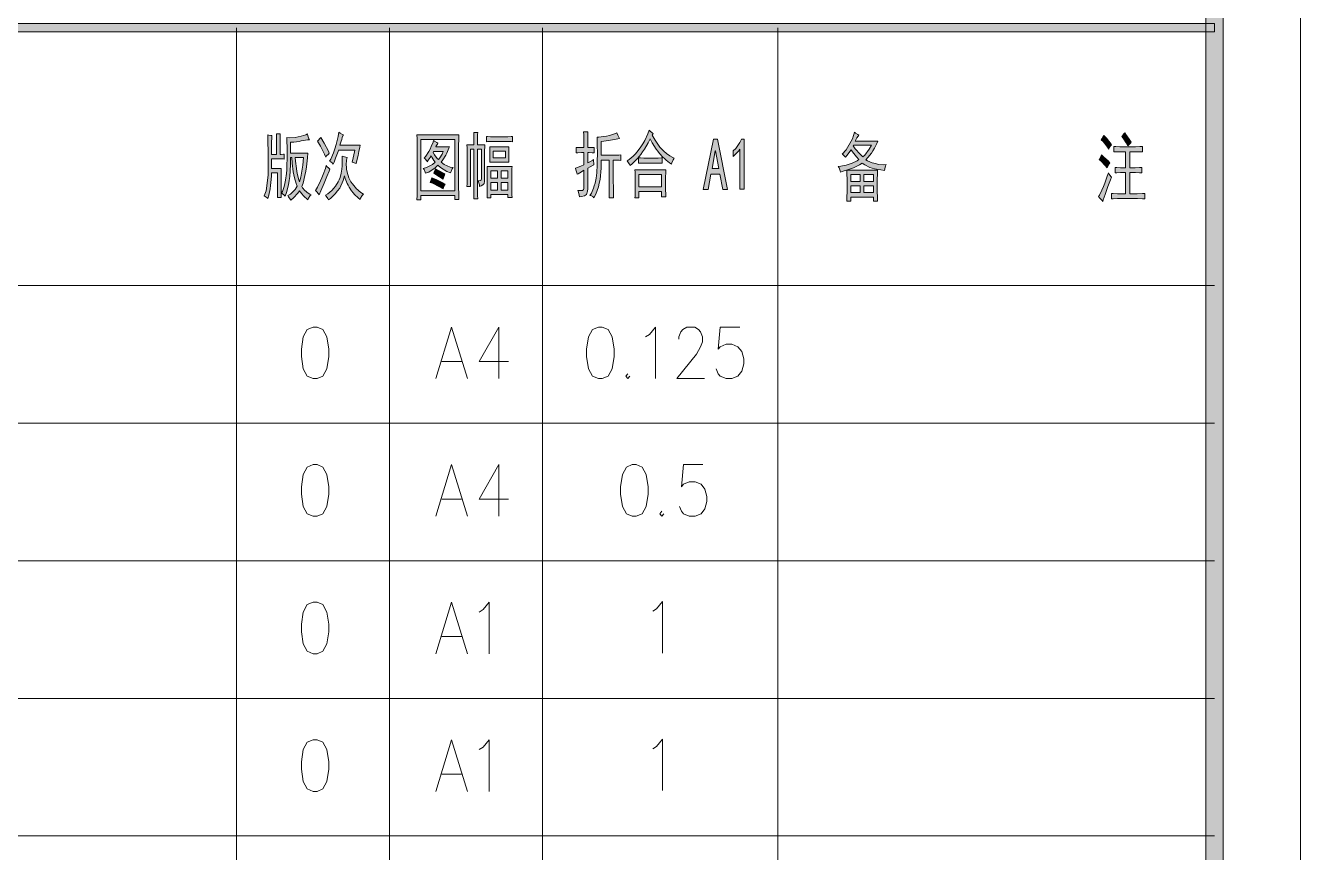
# Model space of a CAD drawing. Header units: millimetres. Extents: x 0 to 207, y 0 to 293.
# Drawn here: x 133.8 to 206.9, y 195.4 to 242.8 of the extents above; entities that cross this region are included whole.
import ezdxf

# ---------------------------------------------------------------- set-up
doc = ezdxf.new("R2010")
doc.units = ezdxf.units.MM

msp = doc.modelspace()

# ---------------------------------------------------------------- hatches: boundary and pattern name
h = msp.add_hatch(color=0)
h.dxf.hatch_style = 2
h.paths.add_polyline_path([(202.483861, 4.434417), (201.499611, 5.418667), (201.499611, 287.224611), (202.483861, 288.208861)])
h = msp.add_hatch(color=0)
h.dxf.hatch_style = 2
h.paths.add_polyline_path([(201.9935, 242.883972), (201.9935, 242.390083), (25.124833, 242.390083), (25.124833, 242.883972)])
h = msp.add_hatch(color=0)
h.dxf.hatch_style = 2
h.paths.add_polyline_path([(147.958528, 236.452833), (147.944417, 236.318778), (147.933833, 236.068306), (147.933833, 235.955417), (147.933833, 235.373333), (148.223111, 235.373333), (148.223111, 236.152972), (148.223111, 236.244694), (148.219583, 236.44225), (148.212528, 236.551611), (148.434778, 236.551611), (148.427722, 236.459889), (148.420667, 236.262333), (148.420667, 236.152972), (148.420667, 235.373333), (148.491222, 235.373333), (148.614694, 235.380389), (148.664083, 235.390972), (148.664083, 235.10875), (148.600583, 235.115806), (148.466528, 235.122861), (148.3995, 235.122861), (147.933833, 235.122861), (147.933833, 234.576056), (148.491222, 234.576056), (148.484167, 234.459639), (148.480639, 234.135083), (148.480639, 233.926944), (148.480639, 232.900361), (148.268972, 232.900361), (148.276028, 233.189639), (148.283083, 233.90225), (148.283083, 234.325583), (147.933833, 234.325583), (147.926778, 234.135083), (147.898556, 233.764667), (147.873861, 233.588278), (147.852694, 233.408361), (147.775083, 233.041472), (147.725694, 232.847444), (147.683361, 232.889778), (147.574, 232.963861), (147.503444, 232.999139), (147.619861, 233.288417), (147.736278, 234.177417), (147.736278, 234.773611), (147.736278, 235.380389), (147.729222, 236.244694), (147.725694, 236.502222), (147.782139, 236.484583), (147.898556, 236.459889)])
h = msp.add_hatch(color=0)
h.paths.add_polyline_path([(149.990528, 236.551611), (150.01875, 236.44225), (150.08225, 236.276444), (150.117528, 236.22), (150.001111, 236.202361), (149.761222, 236.167083), (149.63775, 236.145917), (149.51075, 236.12475), (149.207361, 236.085944), (149.027444, 236.068306), (149.027444, 235.454472), (150.015222, 235.454472), (149.990528, 235.182833), (149.930556, 234.657194), (149.89175, 234.41025), (149.852944, 234.159778), (149.740056, 233.718806), (149.665972, 233.528306), (149.718889, 233.454222), (149.842361, 233.316639), (149.916444, 233.256667), (149.987, 233.193167), (150.131639, 233.097917), (150.198667, 233.066167), (150.152806, 233.01325), (150.061083, 232.865083), (150.015222, 232.766306), (149.951722, 232.82275), (149.821194, 232.953278), (149.757694, 233.023833), (149.694194, 233.094389), (149.584833, 233.231972), (149.538972, 233.295472), (149.443722, 233.154361), (149.200306, 232.882722), (149.048611, 232.748667), (149.009806, 232.815694), (148.914556, 232.94975), (148.861639, 233.01325), (149.013333, 233.097917), (149.281444, 233.373083), (149.397861, 233.563583), (149.344944, 233.704694), (149.253222, 234.02925), (149.210889, 234.209167), (149.175611, 234.385556), (149.119167, 234.882972), (149.094472, 235.207528), (149.027444, 235.207528), (149.020389, 234.784194), (148.978056, 234.117444), (148.946306, 233.877556), (148.911028, 233.637667), (148.794611, 233.189639), (148.713472, 232.9815), (148.6535, 233.048528), (148.551194, 233.129667), (148.501806, 233.147306), (148.561778, 233.246083), (148.660556, 233.528306), (148.699361, 233.71175), (148.741694, 233.895194), (148.794611, 234.286778), (148.805194, 234.491389), (148.815778, 234.710111), (148.829889, 235.189889), (148.829889, 235.454472), (148.829889, 235.729639), (148.815778, 236.170611), (148.805194, 236.336417), (148.967472, 236.325833), (149.295556, 236.354056), (149.461361, 236.385806), (149.627167, 236.417556), (149.89175, 236.502222)])
h.paths.add_polyline_path([(149.292028, 235.207528), (149.309667, 234.98175), (149.359056, 234.576056), (149.387278, 234.392611), (149.422556, 234.202111), (149.496639, 233.912833), (149.538972, 233.810528), (149.620111, 234.068056), (149.736528, 234.766556), (149.768278, 235.207528)])
h = msp.add_hatch(color=0)
h.dxf.hatch_style = 2
h.paths.add_polyline_path([(150.759583, 236.354056), (150.950083, 236.011861), (151.1935, 235.556778), (151.246417, 235.440361), (151.200556, 235.398028), (151.094722, 235.288667), (151.038278, 235.221639), (150.978306, 235.380389), (150.745472, 235.839), (150.572611, 236.135333), (150.618472, 236.184722), (150.710194, 236.294083)])
h = msp.add_hatch(color=0)
h.dxf.hatch_style = 2
h.paths.add_polyline_path([(152.061333, 236.502222), (152.043694, 236.477528), (151.990778, 236.343472), (151.9555, 236.237639), (151.920222, 236.128278), (151.867306, 235.962472), (151.849667, 235.9025), (153.024417, 235.9025), (152.996194, 235.786083), (152.943278, 235.549722), (152.918583, 235.429778), (152.897417, 235.309833), (152.833917, 235.024083), (152.791583, 234.858278), (152.728083, 234.882972), (152.611667, 234.914722), (152.55875, 234.925306), (152.618722, 235.17225), (152.692806, 235.5215), (152.710444, 235.620278), (151.779111, 235.620278), (151.750889, 235.539139), (151.683861, 235.355694), (151.648583, 235.256917), (151.609778, 235.158139), (151.518056, 234.939417), (151.468667, 234.823), (151.433389, 234.875917), (151.327556, 234.957056), (151.257, 234.992333), (151.334611, 235.10875), (151.482778, 235.461528), (151.560389, 235.697889), (151.634472, 235.93425), (151.750889, 236.4105), (151.793222, 236.650389), (151.867306, 236.593944), (152.001361, 236.519861)])
h = msp.add_hatch(color=0)
h.paths.add_polyline_path([(158.672389, 236.502222), (158.668861, 236.294083), (158.661806, 235.839), (158.661806, 235.588528), (158.661806, 233.810528), (158.661806, 233.553), (158.668861, 233.048528), (158.672389, 232.798056), (158.443083, 232.798056), (158.443083, 233.01325), (156.499278, 233.01325), (156.499278, 232.766306), (156.266444, 232.766306), (156.2735, 233.023833), (156.280556, 233.553), (156.280556, 233.828167), (156.280556, 235.588528), (156.280556, 235.828417), (156.2735, 236.287028), (156.266444, 236.502222)])
h.paths.add_polyline_path([(158.443083, 233.295472), (158.443083, 236.237639), (156.499278, 236.237639), (156.499278, 233.295472)])
h = msp.add_hatch(color=0)
h.paths.add_polyline_path([(157.476472, 236.018917), (157.441194, 235.969528), (157.377694, 235.863694), (157.349472, 235.803722), (158.129111, 235.803722), (158.104417, 235.729639), (158.030333, 235.546194), (157.977417, 235.440361), (157.9245, 235.331), (157.762222, 235.073472), (157.652861, 234.925306), (157.825722, 234.798306), (158.167917, 234.650139), (158.33725, 234.625444), (158.294917, 234.551361), (158.227889, 234.392611), (158.196139, 234.311472), (157.980944, 234.399667), (157.621111, 234.625444), (157.476472, 234.7595), (157.307139, 234.60075), (156.947306, 234.367917), (156.756806, 234.293833), (156.739167, 234.367917), (156.675667, 234.509028), (156.629806, 234.576056), (156.81325, 234.618389), (157.155444, 234.79125), (157.314194, 234.925306), (157.233056, 235.031139), (157.116639, 235.214583), (157.081361, 235.288667), (157.028444, 235.207528), (156.919083, 235.041722), (156.859111, 234.957056), (156.820306, 235.024083), (156.732111, 235.122861), (156.68625, 235.158139), (156.785028, 235.274556), (156.954361, 235.535611), (157.024917, 235.68025), (157.091944, 235.824889), (157.190722, 236.068306), (157.222472, 236.170611), (157.278917, 236.128278), (157.405917, 236.054194)])
h.paths.add_polyline_path([(157.197778, 235.48975), (157.285972, 235.348639), (157.437667, 235.147556), (157.501167, 235.091111), (157.57525, 235.17225), (157.716361, 235.398028), (157.779861, 235.539139), (157.222472, 235.539139)])
h = msp.add_hatch(color=0)
h.dxf.hatch_style = 2
h.paths.add_polyline_path([(160.150528, 233.944583), (160.150528, 233.835222), (160.118778, 233.694111), (160.087028, 233.662361), (160.055278, 233.630611), (159.942389, 233.570639), (159.86125, 233.545944), (159.847139, 233.637667), (159.801278, 233.796417), (159.766, 233.859917), (159.818917, 233.859917), (159.893, 233.874028), (159.917694, 233.888139), (159.942389, 233.898722), (159.963556, 233.986917), (159.963556, 234.061), (159.963556, 235.673194), (159.744833, 235.673194), (159.744833, 233.514194), (159.744833, 233.355444), (159.748361, 233.01325), (159.755417, 232.833333), (159.522583, 232.833333), (159.529639, 233.006194), (159.533167, 233.348389), (159.533167, 233.514194), (159.533167, 235.673194), (159.349722, 235.673194), (159.349722, 233.528306), (159.138056, 233.528306), (159.145111, 233.694111), (159.152167, 234.293833), (159.152167, 234.724222), (159.152167, 235.158139), (159.145111, 235.754333), (159.138056, 235.920139), (159.533167, 235.920139), (159.533167, 236.184722), (159.533167, 236.294083), (159.529639, 236.519861), (159.522583, 236.636278), (159.755417, 236.636278), (159.748361, 236.519861), (159.744833, 236.294083), (159.744833, 236.184722), (159.744833, 235.920139), (160.161111, 235.920139), (160.157583, 235.853111), (160.150528, 235.563833), (160.150528, 235.338056)])
h = msp.add_hatch(color=0)
h.dxf.hatch_style = 2
h.paths.add_polyline_path([(161.392306, 236.385806), (161.487556, 236.385806), (161.667472, 236.392861), (161.755667, 236.403444), (161.755667, 236.103583), (161.667472, 236.110639), (161.487556, 236.121222), (161.392306, 236.121222), (160.602083, 236.121222), (160.492722, 236.121222), (160.319861, 236.110639), (160.256361, 236.103583), (160.256361, 236.403444), (160.319861, 236.392861), (160.492722, 236.385806), (160.602083, 236.385806)])
h = msp.add_hatch(color=0)
h.dxf.hatch_style = 2
h.paths.add_polyline_path([(165.350472, 234.583111), (165.424556, 234.60075), (165.667972, 234.699528), (165.837306, 234.784194), (165.837306, 235.482694), (165.710306, 235.482694), (165.495111, 235.472111), (165.406917, 235.465056), (165.406917, 235.779028), (165.495111, 235.771972), (165.710306, 235.764917), (165.837306, 235.764917), (165.837306, 236.036556), (165.833778, 236.495167), (165.826722, 236.675083), (166.070139, 236.675083), (166.066611, 236.509278), (166.059556, 236.054194), (166.059556, 235.764917), (166.133639, 235.764917), (166.320611, 235.771972), (166.429972, 235.779028), (166.429972, 235.465056), (166.320611, 235.472111), (166.133639, 235.482694), (166.059556, 235.482694), (166.059556, 234.900611), (166.1795, 234.957056), (166.345306, 235.048778), (166.384111, 235.084056), (166.391167, 234.999389), (166.40175, 234.851222), (166.408806, 234.784194), (166.373528, 234.7595), (166.197139, 234.660722), (166.059556, 234.583111), (166.059556, 233.404833), (166.048972, 233.263722), (165.981944, 233.087333), (165.932556, 233.048528), (165.879639, 233.009722), (165.70325, 232.956806), (165.583306, 232.939167), (165.569194, 233.041472), (165.530389, 233.221389), (165.502167, 233.306056), (165.618583, 233.299), (165.759694, 233.309583), (165.784389, 233.33075), (165.812611, 233.351917), (165.837306, 233.447167), (165.837306, 233.52125), (165.837306, 234.470222), (165.699722, 234.385556), (165.505694, 234.269139), (165.456306, 234.237389), (165.431611, 234.318528), (165.378694, 234.494917)])
h = msp.add_hatch(color=0)
h.dxf.hatch_style = 2
h.paths.add_polyline_path([(167.883417, 236.279972), (167.791694, 236.262333), (167.269583, 236.177667), (166.839194, 236.110639), (166.839194, 235.331), (167.498889, 235.331), (167.615306, 235.331), (167.848139, 235.341583), (167.964556, 235.348639), (167.964556, 235.034667), (167.865778, 235.041722), (167.647056, 235.048778), (167.523583, 235.048778), (167.523583, 234.212694), (167.530639, 233.133194), (167.534167, 232.889778), (167.280167, 232.889778), (167.283694, 233.133194), (167.29075, 234.212694), (167.29075, 235.048778), (166.839194, 235.048778), (166.825083, 234.593694), (166.768639, 233.930472), (166.722778, 233.722333), (166.673389, 233.514194), (166.525222, 233.097917), (166.419389, 232.889778), (166.345306, 232.956806), (166.228889, 233.023833), (166.186556, 233.023833), (166.267694, 233.164944), (166.394694, 233.443639), (166.437028, 233.581222), (166.479361, 233.718806), (166.542861, 234.011611), (166.564028, 234.170361), (166.585194, 234.325583), (166.609889, 234.770083), (166.609889, 235.059361), (166.613417, 235.345111), (166.606361, 235.99775), (166.59225, 236.361111), (166.691028, 236.361111), (166.962667, 236.392861), (167.135528, 236.428139), (167.304861, 236.459889), (167.597667, 236.551611), (167.721139, 236.611583), (167.777583, 236.484583), (167.86225, 236.318778)])
h = msp.add_hatch(color=0)
h.dxf.hatch_style = 2
h.paths.add_polyline_path([(169.756667, 236.477528), (169.922472, 236.18825), (170.197639, 235.789611), (170.299944, 235.68025), (170.405778, 235.574417), (170.596278, 235.405083), (170.684472, 235.348639), (170.772667, 235.288667), (170.942, 235.200472), (171.023139, 235.165194), (170.963167, 235.073472), (170.889083, 234.900611), (170.871444, 234.815944), (170.755028, 234.893556), (170.546889, 235.048778), (170.451639, 235.133444), (170.359917, 235.214583), (170.169417, 235.42625), (170.074167, 235.556778), (169.978917, 235.683778), (169.760194, 236.036556), (169.64025, 236.262333), (169.527361, 236.036556), (169.312167, 235.669667), (169.202806, 235.5215), (169.096972, 235.376861), (168.913528, 235.147556), (168.835917, 235.066417), (168.761833, 234.98175), (168.5925, 234.815944), (168.500778, 234.734806), (168.486667, 234.766556), (168.394944, 234.900611), (168.313806, 234.999389), (168.437278, 235.084056), (168.670111, 235.281611), (168.779472, 235.398028), (168.888833, 235.514444), (169.111083, 235.810778), (169.220444, 235.987167), (169.329806, 236.167083), (169.509722, 236.551611), (169.580278, 236.75975), (169.643778, 236.703306), (169.760194, 236.611583), (169.813111, 236.576306)])
h = msp.add_hatch(color=0)
h.paths.add_polyline_path([(174.078194, 233.373083), (173.7995, 233.373083), (173.637222, 234.2515), (173.125694, 234.2515), (172.963417, 233.373083), (172.684722, 233.373083), (173.266806, 236.244694), (173.496111, 236.244694)])
h.paths.add_polyline_path([(173.580778, 234.569), (173.393806, 235.581472), (173.369111, 235.581472), (173.185667, 234.569)])
h = msp.add_hatch(color=0)
h.dxf.hatch_style = 2
h.paths.add_polyline_path([(174.787278, 235.68025), (174.713194, 235.574417), (174.519167, 235.366278), (174.40275, 235.263972), (174.40275, 235.581472), (174.550917, 235.722583), (174.787278, 236.054194), (174.882528, 236.244694), (175.020111, 236.244694), (175.020111, 233.390722), (174.787278, 233.390722)])
h = msp.add_hatch(color=0)
h.paths.add_polyline_path([(180.544611, 234.367917), (180.5305, 234.442), (180.467, 234.60075), (180.414083, 234.681889), (180.56225, 234.699528), (180.876222, 234.766556), (181.049083, 234.815944), (181.221944, 234.865333), (181.497111, 234.999389), (181.599417, 235.080528), (181.468889, 235.239278), (181.246639, 235.5215), (181.158444, 235.644972), (181.091417, 235.546194), (180.925611, 235.331), (180.833889, 235.214583), (180.780972, 235.281611), (180.68925, 235.373333), (180.646917, 235.398028), (180.876222, 235.644972), (181.229, 236.269389), (181.356, 236.643333), (181.415972, 236.590417), (181.535917, 236.509278), (181.599417, 236.474), (181.507694, 236.343472), (181.490056, 236.318778), (181.433611, 236.22), (181.391278, 236.142389), (182.682444, 236.142389), (182.629528, 236.001278), (182.491944, 235.726111), (182.407278, 235.588528), (182.326139, 235.450944), (182.125056, 235.189889), (182.008639, 235.062889), (182.100361, 234.999389), (182.372, 234.890028), (182.548389, 234.847694), (182.724778, 234.805361), (183.035222, 234.780667), (183.169278, 234.798306), (183.134, 234.717167), (183.084611, 234.540778), (183.066972, 234.449056), (182.855306, 234.484333), (182.506056, 234.554889), (182.368472, 234.590167), (182.227361, 234.628972), (181.945139, 234.773611), (181.8005, 234.882972), (181.634694, 234.773611), (181.296028, 234.607806), (181.119639, 234.551361), (180.94325, 234.491389), (180.653972, 234.399667)])
h.paths.add_polyline_path([(181.274861, 235.860167), (181.398333, 235.694361), (181.669972, 235.380389), (181.821667, 235.228694), (181.945139, 235.338056), (182.199139, 235.68025), (182.333194, 235.909556), (181.310139, 235.909556)])
h = msp.add_hatch(color=0)
h.dxf.hatch_style = 2
h.paths.add_polyline_path([(195.654083, 236.459889), (195.791667, 236.308194), (196.006861, 236.043611), (196.084472, 235.927194), (196.031556, 235.87075), (195.950417, 235.74375), (195.922194, 235.68025), (195.823417, 235.846056), (195.608222, 236.110639), (195.491806, 236.209417), (195.530611, 236.269389), (195.61175, 236.392861)])
h = msp.add_hatch(color=0)
h.dxf.hatch_style = 2
h.paths.add_polyline_path([(196.677139, 236.4105), (196.715944, 236.449306), (196.797083, 236.551611), (196.839417, 236.608056), (196.9135, 236.516333), (197.100472, 236.25175), (197.209833, 236.078889), (197.163972, 236.025972), (197.07225, 235.920139), (197.026389, 235.860167), (196.927611, 236.036556), (196.751222, 236.308194)])
h = msp.add_hatch(color=0)
h.paths.add_polyline_path([(161.544, 235.803722), (161.540472, 235.704944), (161.533417, 235.496806), (161.533417, 235.390972), (161.533417, 235.281611), (161.540472, 235.048778), (161.544, 234.925306), (160.439806, 234.925306), (160.446861, 235.048778), (160.453917, 235.281611), (160.453917, 235.390972), (160.453917, 235.496806), (160.446861, 235.704944), (160.439806, 235.803722)])
h.paths.add_polyline_path([(161.346444, 235.17225), (161.346444, 235.570889), (160.637361, 235.570889), (160.637361, 235.17225)])
h = msp.add_hatch(color=0)
h.dxf.hatch_style = 2
h.paths.add_polyline_path([(195.512972, 235.345111), (195.647028, 235.221639), (195.886917, 234.999389), (195.989222, 234.897083), (195.953944, 234.840639), (195.879861, 234.692472), (195.841056, 234.60075), (195.728167, 234.741861), (195.495333, 234.98175), (195.375389, 235.080528), (195.410667, 235.129917), (195.477694, 235.263972)])
h = msp.add_hatch(color=0)
h.dxf.hatch_style = 2
h.paths.add_polyline_path([(197.350944, 235.810778), (197.460306, 235.810778), (197.717833, 235.821361), (197.862472, 235.828417), (197.862472, 235.514444), (197.703722, 235.5215), (197.45325, 235.528556), (197.361528, 235.528556), (197.128694, 235.528556), (197.128694, 234.614861), (197.350944, 234.614861), (197.449722, 234.614861), (197.682556, 234.625444), (197.816611, 234.6325), (197.816611, 234.318528), (197.686083, 234.325583), (197.45325, 234.332639), (197.350944, 234.332639), (197.128694, 234.332639), (197.128694, 233.122611), (197.4215, 233.122611), (197.559083, 233.122611), (197.851889, 233.129667), (198.000056, 233.136722), (198.000056, 232.82275), (197.851889, 232.829806), (197.566139, 232.840389), (197.432083, 232.840389), (196.581889, 232.840389), (196.433722, 232.840389), (196.18325, 232.829806), (196.084472, 232.82275), (196.084472, 233.136722), (196.176194, 233.129667), (196.433722, 233.122611), (196.596, 233.122611), (196.895861, 233.122611), (196.895861, 234.332639), (196.712417, 234.332639), (196.599528, 234.332639), (196.391389, 234.325583), (196.292611, 234.318528), (196.292611, 234.6325), (196.391389, 234.625444), (196.606583, 234.614861), (196.723, 234.614861), (196.895861, 234.614861), (196.895861, 235.528556), (196.677139, 235.528556), (196.560722, 235.528556), (196.327889, 235.5215), (196.211472, 235.514444), (196.211472, 235.828417), (196.327889, 235.821361), (196.56425, 235.810778), (196.687722, 235.810778)])
h = msp.add_hatch(color=0)
h.dxf.hatch_style = 2
h.paths.add_polyline_path([(151.281694, 234.526667), (151.235833, 234.417306), (151.105306, 234.113917), (151.024167, 233.919889), (150.943028, 233.725861), (150.770167, 233.295472), (150.674917, 233.066167), (150.625528, 233.122611), (150.512639, 233.246083), (150.456194, 233.313111), (150.565556, 233.496556), (150.749, 233.856389), (150.823083, 234.036306), (150.893639, 234.216222), (151.020639, 234.569), (151.070028, 234.741861), (151.112361, 234.692472), (151.218194, 234.583111)])
h = msp.add_hatch(color=0)
h.dxf.hatch_style = 2
h.paths.add_polyline_path([(152.269472, 235.207528), (152.234194, 235.048778), (152.2095, 234.770083), (152.223611, 234.650139), (152.234194, 234.530194), (152.287111, 234.286778), (152.325917, 234.159778), (152.36825, 234.036306), (152.488194, 233.803472), (152.569333, 233.694111), (152.654, 233.588278), (152.809222, 233.408361), (152.883306, 233.337806), (152.960917, 233.26725), (153.116139, 233.147306), (153.197278, 233.097917), (153.133778, 233.030889), (153.042056, 232.872139), (153.013833, 232.783944), (152.897417, 232.882722), (152.696333, 233.080278), (152.611667, 233.182583), (152.527, 233.281361), (152.385889, 233.493028), (152.325917, 233.605917), (152.269472, 233.715278), (152.163639, 233.986917), (152.117778, 234.145667), (152.047222, 233.877556), (151.846139, 233.447167), (151.712083, 233.281361), (151.578028, 233.115556), (151.3205, 232.858028), (151.200556, 232.766306), (151.158222, 232.847444), (151.070028, 232.988556), (151.024167, 233.048528), (151.154694, 233.122611), (151.387528, 233.316639), (151.496889, 233.436583), (151.602722, 233.560056), (151.761472, 233.803472), (151.810861, 233.926944), (151.86025, 234.053944), (151.927278, 234.293833), (151.944917, 234.41025), (151.962556, 234.526667), (151.980194, 234.717167), (151.983722, 234.79125), (151.98725, 234.865333), (151.983722, 235.10875), (151.976667, 235.274556), (152.047222, 235.249861), (152.191861, 235.214583)])
h = msp.add_hatch(color=0)
h.paths.add_polyline_path([(161.720389, 234.692472), (161.713333, 234.569), (161.706278, 234.117444), (161.706278, 233.796417), (161.706278, 233.478917), (161.713333, 233.041472), (161.720389, 232.914472), (161.487556, 232.914472), (161.487556, 233.080278), (160.510361, 233.080278), (160.510361, 232.882722), (160.288111, 232.882722), (160.295167, 233.104972), (160.302222, 233.605917), (160.302222, 233.877556), (160.302222, 234.159778), (160.295167, 234.569), (160.288111, 234.692472)])
h.paths.add_polyline_path([(160.894889, 233.33075), (160.894889, 233.761139), (160.510361, 233.761139), (160.510361, 233.33075)])
h.paths.add_polyline_path([(160.894889, 234.011611), (160.894889, 234.442), (160.510361, 234.442), (160.510361, 234.011611)])
h.paths.add_polyline_path([(161.487556, 234.011611), (161.487556, 234.442), (161.103028, 234.442), (161.103028, 234.011611)])
h.paths.add_polyline_path([(161.487556, 233.33075), (161.487556, 233.761139), (161.103028, 233.761139), (161.103028, 233.33075)])
h = msp.add_hatch(color=0)
h.dxf.hatch_style = 2
h.paths.add_polyline_path([(170.010667, 235.165194), (170.102389, 235.165194), (170.268194, 235.175778), (170.335222, 235.182833), (170.335222, 234.865333), (170.261139, 234.875917), (170.102389, 234.882972), (170.02125, 234.882972), (169.372139, 234.882972), (169.248667, 234.882972), (169.051111, 234.875917), (168.977028, 234.865333), (168.977028, 235.182833), (169.086389, 235.175778), (169.283944, 235.165194), (169.372139, 235.165194)])
h = msp.add_hatch(color=0)
h.dxf.hatch_style = 2
h.paths.add_polyline_path([(157.116639, 234.043361), (157.370639, 233.937528), (157.755167, 233.754083), (157.882167, 233.68), (157.853944, 233.612972), (157.7975, 233.471861), (157.76575, 233.397778), (157.529389, 233.538889), (157.1625, 233.718806), (157.0355, 233.761139), (157.056667, 233.828167), (157.099, 233.969278)])
h = msp.add_hatch(color=0)
h.dxf.hatch_style = 2
h.paths.add_polyline_path([(157.338889, 234.558417), (157.536444, 234.442), (157.801028, 234.293833), (157.871583, 234.258556), (157.843361, 234.195056), (157.790444, 234.043361), (157.76575, 233.962222), (157.568194, 234.09275), (157.303611, 234.258556), (157.233056, 234.293833), (157.261278, 234.350278), (157.314194, 234.484333)])
h = msp.add_hatch(color=0)
h.paths.add_polyline_path([(170.532778, 234.484333), (170.52925, 234.403194), (170.522194, 234.018667), (170.522194, 233.722333), (170.522194, 233.422472), (170.52925, 233.030889), (170.532778, 232.939167), (170.289361, 232.939167), (170.289361, 233.256667), (168.998194, 233.256667), (168.998194, 232.889778), (168.768889, 232.889778), (168.772417, 232.992083), (168.779472, 233.373083), (168.779472, 233.655306), (168.779472, 233.944583), (168.772417, 234.360861), (168.768889, 234.484333)])
h.paths.add_polyline_path([(170.289361, 233.52125), (170.289361, 234.21975), (168.998194, 234.21975), (168.998194, 233.52125)])
h = msp.add_hatch(color=0)
h.paths.add_polyline_path([(182.671861, 234.466694), (182.664806, 234.318528), (182.65775, 233.877556), (182.65775, 233.588278), (182.65775, 233.306056), (182.664806, 232.865083), (182.671861, 232.706333), (182.449611, 232.706333), (182.449611, 232.921528), (181.137278, 232.921528), (181.137278, 232.706333), (180.915028, 232.706333), (180.922083, 232.865083), (180.925611, 233.306056), (180.925611, 233.588278), (180.925611, 233.877556), (180.922083, 234.318528), (180.915028, 234.466694)])
h.paths.add_polyline_path([(182.449611, 233.817583), (182.449611, 234.216222), (181.892222, 234.216222), (181.892222, 233.817583)])
h.paths.add_polyline_path([(181.684083, 233.817583), (181.684083, 234.216222), (181.137278, 234.216222), (181.137278, 233.817583)])
h.paths.add_polyline_path([(182.449611, 233.189639), (182.449611, 233.570639), (181.892222, 233.570639), (181.892222, 233.189639)])
h.paths.add_polyline_path([(181.684083, 233.189639), (181.684083, 233.570639), (181.137278, 233.570639), (181.137278, 233.189639)])
h = msp.add_hatch(color=0)
h.dxf.hatch_style = 2
h.paths.add_polyline_path([(196.084472, 234.068056), (196.020972, 233.919889), (195.876333, 233.542417), (195.798722, 233.313111), (195.721111, 233.083806), (195.61175, 232.766306), (195.583528, 232.674583), (195.527083, 232.755722), (195.396556, 232.896833), (195.329528, 232.956806), (195.393028, 233.037944), (195.537667, 233.323694), (195.618806, 233.528306), (195.699944, 233.732917), (195.844583, 234.1245), (195.908083, 234.318528), (195.950417, 234.240917), (196.038611, 234.117444)])

# ---------------------------------------------------------------- linework, layer by layer
at = {"color": 0, "lineweight": 0}
for points in [[(0, 0), (206.918278, 0), (206.918278, 292.643278), (0, 292.643278)], [(202.483861, 4.434417), (201.499611, 5.418667), (201.499611, 287.224611), (202.483861, 288.208861)], [(201.9935, 242.883972), (201.9935, 242.390083), (25.124833, 242.390083), (25.124833, 242.883972)], [(147.958528, 236.452833), (147.944417, 236.318778), (147.933833, 236.068306), (147.933833, 235.955417), (147.933833, 235.373333), (148.223111, 235.373333), (148.223111, 236.152972), (148.223111, 236.244694), (148.219583, 236.44225), (148.212528, 236.551611), (148.434778, 236.551611), (148.427722, 236.459889), (148.420667, 236.262333), (148.420667, 236.152972), (148.420667, 235.373333), (148.491222, 235.373333), (148.614694, 235.380389), (148.664083, 235.390972), (148.664083, 235.10875), (148.600583, 235.115806), (148.466528, 235.122861), (148.3995, 235.122861), (147.933833, 235.122861), (147.933833, 234.576056), (148.491222, 234.576056), (148.484167, 234.459639), (148.480639, 234.135083), (148.480639, 233.926944), (148.480639, 232.900361), (148.268972, 232.900361), (148.276028, 233.189639), (148.283083, 233.90225), (148.283083, 234.325583), (147.933833, 234.325583), (147.926778, 234.135083), (147.898556, 233.764667), (147.873861, 233.588278), (147.852694, 233.408361), (147.775083, 233.041472), (147.725694, 232.847444), (147.683361, 232.889778), (147.574, 232.963861), (147.503444, 232.999139), (147.619861, 233.288417), (147.736278, 234.177417), (147.736278, 234.773611), (147.736278, 235.380389), (147.729222, 236.244694), (147.725694, 236.502222), (147.782139, 236.484583), (147.898556, 236.459889)], [(149.990528, 236.551611), (150.01875, 236.44225), (150.08225, 236.276444), (150.117528, 236.22), (150.001111, 236.202361), (149.761222, 236.167083), (149.63775, 236.145917), (149.51075, 236.12475), (149.207361, 236.085944), (149.027444, 236.068306), (149.027444, 235.454472), (150.015222, 235.454472), (149.990528, 235.182833), (149.930556, 234.657194), (149.89175, 234.41025), (149.852944, 234.159778), (149.740056, 233.718806), (149.665972, 233.528306), (149.718889, 233.454222), (149.842361, 233.316639), (149.916444, 233.256667), (149.987, 233.193167), (150.131639, 233.097917), (150.198667, 233.066167), (150.152806, 233.01325), (150.061083, 232.865083), (150.015222, 232.766306), (149.951722, 232.82275), (149.821194, 232.953278), (149.757694, 233.023833), (149.694194, 233.094389), (149.584833, 233.231972), (149.538972, 233.295472), (149.443722, 233.154361), (149.200306, 232.882722), (149.048611, 232.748667), (149.009806, 232.815694), (148.914556, 232.94975), (148.861639, 233.01325), (149.013333, 233.097917), (149.281444, 233.373083), (149.397861, 233.563583), (149.344944, 233.704694), (149.253222, 234.02925), (149.210889, 234.209167), (149.175611, 234.385556), (149.119167, 234.882972), (149.094472, 235.207528), (149.027444, 235.207528), (149.020389, 234.784194), (148.978056, 234.117444), (148.946306, 233.877556), (148.911028, 233.637667), (148.794611, 233.189639), (148.713472, 232.9815), (148.6535, 233.048528), (148.551194, 233.129667), (148.501806, 233.147306), (148.561778, 233.246083), (148.660556, 233.528306), (148.699361, 233.71175), (148.741694, 233.895194), (148.794611, 234.286778), (148.805194, 234.491389), (148.815778, 234.710111), (148.829889, 235.189889), (148.829889, 235.454472), (148.829889, 235.729639), (148.815778, 236.170611), (148.805194, 236.336417), (148.967472, 236.325833), (149.295556, 236.354056), (149.461361, 236.385806), (149.627167, 236.417556), (149.89175, 236.502222)], [(150.759583, 236.354056), (150.950083, 236.011861), (151.1935, 235.556778), (151.246417, 235.440361), (151.200556, 235.398028), (151.094722, 235.288667), (151.038278, 235.221639), (150.978306, 235.380389), (150.745472, 235.839), (150.572611, 236.135333), (150.618472, 236.184722), (150.710194, 236.294083)], [(152.061333, 236.502222), (152.043694, 236.477528), (151.990778, 236.343472), (151.9555, 236.237639), (151.920222, 236.128278), (151.867306, 235.962472), (151.849667, 235.9025), (153.024417, 235.9025), (152.996194, 235.786083), (152.943278, 235.549722), (152.918583, 235.429778), (152.897417, 235.309833), (152.833917, 235.024083), (152.791583, 234.858278), (152.728083, 234.882972), (152.611667, 234.914722), (152.55875, 234.925306), (152.618722, 235.17225), (152.692806, 235.5215), (152.710444, 235.620278), (151.779111, 235.620278), (151.750889, 235.539139), (151.683861, 235.355694), (151.648583, 235.256917), (151.609778, 235.158139), (151.518056, 234.939417), (151.468667, 234.823), (151.433389, 234.875917), (151.327556, 234.957056), (151.257, 234.992333), (151.334611, 235.10875), (151.482778, 235.461528), (151.560389, 235.697889), (151.634472, 235.93425), (151.750889, 236.4105), (151.793222, 236.650389), (151.867306, 236.593944), (152.001361, 236.519861)], [(158.672389, 236.502222), (158.668861, 236.294083), (158.661806, 235.839), (158.661806, 235.588528), (158.661806, 233.810528), (158.661806, 233.553), (158.668861, 233.048528), (158.672389, 232.798056), (158.443083, 232.798056), (158.443083, 233.01325), (156.499278, 233.01325), (156.499278, 232.766306), (156.266444, 232.766306), (156.2735, 233.023833), (156.280556, 233.553), (156.280556, 233.828167), (156.280556, 235.588528), (156.280556, 235.828417), (156.2735, 236.287028), (156.266444, 236.502222)], [(158.443083, 233.295472), (158.443083, 236.237639), (156.499278, 236.237639), (156.499278, 233.295472)], [(157.476472, 236.018917), (157.441194, 235.969528), (157.377694, 235.863694), (157.349472, 235.803722), (158.129111, 235.803722), (158.104417, 235.729639), (158.030333, 235.546194), (157.977417, 235.440361), (157.9245, 235.331), (157.762222, 235.073472), (157.652861, 234.925306), (157.825722, 234.798306), (158.167917, 234.650139), (158.33725, 234.625444), (158.294917, 234.551361), (158.227889, 234.392611), (158.196139, 234.311472), (157.980944, 234.399667), (157.621111, 234.625444), (157.476472, 234.7595), (157.307139, 234.60075), (156.947306, 234.367917), (156.756806, 234.293833), (156.739167, 234.367917), (156.675667, 234.509028), (156.629806, 234.576056), (156.81325, 234.618389), (157.155444, 234.79125), (157.314194, 234.925306), (157.233056, 235.031139), (157.116639, 235.214583), (157.081361, 235.288667), (157.028444, 235.207528), (156.919083, 235.041722), (156.859111, 234.957056), (156.820306, 235.024083), (156.732111, 235.122861), (156.68625, 235.158139), (156.785028, 235.274556), (156.954361, 235.535611), (157.024917, 235.68025), (157.091944, 235.824889), (157.190722, 236.068306), (157.222472, 236.170611), (157.278917, 236.128278), (157.405917, 236.054194)], [(160.150528, 233.944583), (160.150528, 233.835222), (160.118778, 233.694111), (160.087028, 233.662361), (160.055278, 233.630611), (159.942389, 233.570639), (159.86125, 233.545944), (159.847139, 233.637667), (159.801278, 233.796417), (159.766, 233.859917), (159.818917, 233.859917), (159.893, 233.874028), (159.917694, 233.888139), (159.942389, 233.898722), (159.963556, 233.986917), (159.963556, 234.061), (159.963556, 235.673194), (159.744833, 235.673194), (159.744833, 233.514194), (159.744833, 233.355444), (159.748361, 233.01325), (159.755417, 232.833333), (159.522583, 232.833333), (159.529639, 233.006194), (159.533167, 233.348389), (159.533167, 233.514194), (159.533167, 235.673194), (159.349722, 235.673194), (159.349722, 233.528306), (159.138056, 233.528306), (159.145111, 233.694111), (159.152167, 234.293833), (159.152167, 234.724222), (159.152167, 235.158139), (159.145111, 235.754333), (159.138056, 235.920139), (159.533167, 235.920139), (159.533167, 236.184722), (159.533167, 236.294083), (159.529639, 236.519861), (159.522583, 236.636278), (159.755417, 236.636278), (159.748361, 236.519861), (159.744833, 236.294083), (159.744833, 236.184722), (159.744833, 235.920139), (160.161111, 235.920139), (160.157583, 235.853111), (160.150528, 235.563833), (160.150528, 235.338056)], [(161.392306, 236.385806), (161.487556, 236.385806), (161.667472, 236.392861), (161.755667, 236.403444), (161.755667, 236.103583), (161.667472, 236.110639), (161.487556, 236.121222), (161.392306, 236.121222), (160.602083, 236.121222), (160.492722, 236.121222), (160.319861, 236.110639), (160.256361, 236.103583), (160.256361, 236.403444), (160.319861, 236.392861), (160.492722, 236.385806), (160.602083, 236.385806)], [(165.350472, 234.583111), (165.424556, 234.60075), (165.667972, 234.699528), (165.837306, 234.784194), (165.837306, 235.482694), (165.710306, 235.482694), (165.495111, 235.472111), (165.406917, 235.465056), (165.406917, 235.779028), (165.495111, 235.771972), (165.710306, 235.764917), (165.837306, 235.764917), (165.837306, 236.036556), (165.833778, 236.495167), (165.826722, 236.675083), (166.070139, 236.675083), (166.066611, 236.509278), (166.059556, 236.054194), (166.059556, 235.764917), (166.133639, 235.764917), (166.320611, 235.771972), (166.429972, 235.779028), (166.429972, 235.465056), (166.320611, 235.472111), (166.133639, 235.482694), (166.059556, 235.482694), (166.059556, 234.900611), (166.1795, 234.957056), (166.345306, 235.048778), (166.384111, 235.084056), (166.391167, 234.999389), (166.40175, 234.851222), (166.408806, 234.784194), (166.373528, 234.7595), (166.197139, 234.660722), (166.059556, 234.583111), (166.059556, 233.404833), (166.048972, 233.263722), (165.981944, 233.087333), (165.932556, 233.048528), (165.879639, 233.009722), (165.70325, 232.956806), (165.583306, 232.939167), (165.569194, 233.041472), (165.530389, 233.221389), (165.502167, 233.306056), (165.618583, 233.299), (165.759694, 233.309583), (165.784389, 233.33075), (165.812611, 233.351917), (165.837306, 233.447167), (165.837306, 233.52125), (165.837306, 234.470222), (165.699722, 234.385556), (165.505694, 234.269139), (165.456306, 234.237389), (165.431611, 234.318528), (165.378694, 234.494917)], [(167.883417, 236.279972), (167.791694, 236.262333), (167.269583, 236.177667), (166.839194, 236.110639), (166.839194, 235.331), (167.498889, 235.331), (167.615306, 235.331), (167.848139, 235.341583), (167.964556, 235.348639), (167.964556, 235.034667), (167.865778, 235.041722), (167.647056, 235.048778), (167.523583, 235.048778), (167.523583, 234.212694), (167.530639, 233.133194), (167.534167, 232.889778), (167.280167, 232.889778), (167.283694, 233.133194), (167.29075, 234.212694), (167.29075, 235.048778), (166.839194, 235.048778), (166.825083, 234.593694), (166.768639, 233.930472), (166.722778, 233.722333), (166.673389, 233.514194), (166.525222, 233.097917), (166.419389, 232.889778), (166.345306, 232.956806), (166.228889, 233.023833), (166.186556, 233.023833), (166.267694, 233.164944), (166.394694, 233.443639), (166.437028, 233.581222), (166.479361, 233.718806), (166.542861, 234.011611), (166.564028, 234.170361), (166.585194, 234.325583), (166.609889, 234.770083), (166.609889, 235.059361), (166.613417, 235.345111), (166.606361, 235.99775), (166.59225, 236.361111), (166.691028, 236.361111), (166.962667, 236.392861), (167.135528, 236.428139), (167.304861, 236.459889), (167.597667, 236.551611), (167.721139, 236.611583), (167.777583, 236.484583), (167.86225, 236.318778)], [(169.756667, 236.477528), (169.922472, 236.18825), (170.197639, 235.789611), (170.299944, 235.68025), (170.405778, 235.574417), (170.596278, 235.405083), (170.684472, 235.348639), (170.772667, 235.288667), (170.942, 235.200472), (171.023139, 235.165194), (170.963167, 235.073472), (170.889083, 234.900611), (170.871444, 234.815944), (170.755028, 234.893556), (170.546889, 235.048778), (170.451639, 235.133444), (170.359917, 235.214583), (170.169417, 235.42625), (170.074167, 235.556778), (169.978917, 235.683778), (169.760194, 236.036556), (169.64025, 236.262333), (169.527361, 236.036556), (169.312167, 235.669667), (169.202806, 235.5215), (169.096972, 235.376861), (168.913528, 235.147556), (168.835917, 235.066417), (168.761833, 234.98175), (168.5925, 234.815944), (168.500778, 234.734806), (168.486667, 234.766556), (168.394944, 234.900611), (168.313806, 234.999389), (168.437278, 235.084056), (168.670111, 235.281611), (168.779472, 235.398028), (168.888833, 235.514444), (169.111083, 235.810778), (169.220444, 235.987167), (169.329806, 236.167083), (169.509722, 236.551611), (169.580278, 236.75975), (169.643778, 236.703306), (169.760194, 236.611583), (169.813111, 236.576306)], [(174.078194, 233.373083), (173.7995, 233.373083), (173.637222, 234.2515), (173.125694, 234.2515), (172.963417, 233.373083), (172.684722, 233.373083), (173.266806, 236.244694), (173.496111, 236.244694)], [(174.787278, 235.68025), (174.713194, 235.574417), (174.519167, 235.366278), (174.40275, 235.263972), (174.40275, 235.581472), (174.550917, 235.722583), (174.787278, 236.054194), (174.882528, 236.244694), (175.020111, 236.244694), (175.020111, 233.390722), (174.787278, 233.390722)], [(180.544611, 234.367917), (180.5305, 234.442), (180.467, 234.60075), (180.414083, 234.681889), (180.56225, 234.699528), (180.876222, 234.766556), (181.049083, 234.815944), (181.221944, 234.865333), (181.497111, 234.999389), (181.599417, 235.080528), (181.468889, 235.239278), (181.246639, 235.5215), (181.158444, 235.644972), (181.091417, 235.546194), (180.925611, 235.331), (180.833889, 235.214583), (180.780972, 235.281611), (180.68925, 235.373333), (180.646917, 235.398028), (180.876222, 235.644972), (181.229, 236.269389), (181.356, 236.643333), (181.415972, 236.590417), (181.535917, 236.509278), (181.599417, 236.474), (181.507694, 236.343472), (181.490056, 236.318778), (181.433611, 236.22), (181.391278, 236.142389), (182.682444, 236.142389), (182.629528, 236.001278), (182.491944, 235.726111), (182.407278, 235.588528), (182.326139, 235.450944), (182.125056, 235.189889), (182.008639, 235.062889), (182.100361, 234.999389), (182.372, 234.890028), (182.548389, 234.847694), (182.724778, 234.805361), (183.035222, 234.780667), (183.169278, 234.798306), (183.134, 234.717167), (183.084611, 234.540778), (183.066972, 234.449056), (182.855306, 234.484333), (182.506056, 234.554889), (182.368472, 234.590167), (182.227361, 234.628972), (181.945139, 234.773611), (181.8005, 234.882972), (181.634694, 234.773611), (181.296028, 234.607806), (181.119639, 234.551361), (180.94325, 234.491389), (180.653972, 234.399667)], [(195.654083, 236.459889), (195.791667, 236.308194), (196.006861, 236.043611), (196.084472, 235.927194), (196.031556, 235.87075), (195.950417, 235.74375), (195.922194, 235.68025), (195.823417, 235.846056), (195.608222, 236.110639), (195.491806, 236.209417), (195.530611, 236.269389), (195.61175, 236.392861)], [(196.677139, 236.4105), (196.715944, 236.449306), (196.797083, 236.551611), (196.839417, 236.608056), (196.9135, 236.516333), (197.100472, 236.25175), (197.209833, 236.078889), (197.163972, 236.025972), (197.07225, 235.920139), (197.026389, 235.860167), (196.927611, 236.036556), (196.751222, 236.308194)], [(157.197778, 235.48975), (157.285972, 235.348639), (157.437667, 235.147556), (157.501167, 235.091111), (157.57525, 235.17225), (157.716361, 235.398028), (157.779861, 235.539139), (157.222472, 235.539139)], [(161.544, 235.803722), (161.540472, 235.704944), (161.533417, 235.496806), (161.533417, 235.390972), (161.533417, 235.281611), (161.540472, 235.048778), (161.544, 234.925306), (160.439806, 234.925306), (160.446861, 235.048778), (160.453917, 235.281611), (160.453917, 235.390972), (160.453917, 235.496806), (160.446861, 235.704944), (160.439806, 235.803722)], [(161.346444, 235.17225), (161.346444, 235.570889), (160.637361, 235.570889), (160.637361, 235.17225)], [(173.580778, 234.569), (173.393806, 235.581472), (173.369111, 235.581472), (173.185667, 234.569)], [(181.274861, 235.860167), (181.398333, 235.694361), (181.669972, 235.380389), (181.821667, 235.228694), (181.945139, 235.338056), (182.199139, 235.68025), (182.333194, 235.909556), (181.310139, 235.909556)], [(195.512972, 235.345111), (195.647028, 235.221639), (195.886917, 234.999389), (195.989222, 234.897083), (195.953944, 234.840639), (195.879861, 234.692472), (195.841056, 234.60075), (195.728167, 234.741861), (195.495333, 234.98175), (195.375389, 235.080528), (195.410667, 235.129917), (195.477694, 235.263972)], [(197.350944, 235.810778), (197.460306, 235.810778), (197.717833, 235.821361), (197.862472, 235.828417), (197.862472, 235.514444), (197.703722, 235.5215), (197.45325, 235.528556), (197.361528, 235.528556), (197.128694, 235.528556), (197.128694, 234.614861), (197.350944, 234.614861), (197.449722, 234.614861), (197.682556, 234.625444), (197.816611, 234.6325), (197.816611, 234.318528), (197.686083, 234.325583), (197.45325, 234.332639), (197.350944, 234.332639), (197.128694, 234.332639), (197.128694, 233.122611), (197.4215, 233.122611), (197.559083, 233.122611), (197.851889, 233.129667), (198.000056, 233.136722), (198.000056, 232.82275), (197.851889, 232.829806), (197.566139, 232.840389), (197.432083, 232.840389), (196.581889, 232.840389), (196.433722, 232.840389), (196.18325, 232.829806), (196.084472, 232.82275), (196.084472, 233.136722), (196.176194, 233.129667), (196.433722, 233.122611), (196.596, 233.122611), (196.895861, 233.122611), (196.895861, 234.332639), (196.712417, 234.332639), (196.599528, 234.332639), (196.391389, 234.325583), (196.292611, 234.318528), (196.292611, 234.6325), (196.391389, 234.625444), (196.606583, 234.614861), (196.723, 234.614861), (196.895861, 234.614861), (196.895861, 235.528556), (196.677139, 235.528556), (196.560722, 235.528556), (196.327889, 235.5215), (196.211472, 235.514444), (196.211472, 235.828417), (196.327889, 235.821361), (196.56425, 235.810778), (196.687722, 235.810778)], [(149.292028, 235.207528), (149.309667, 234.98175), (149.359056, 234.576056), (149.387278, 234.392611), (149.422556, 234.202111), (149.496639, 233.912833), (149.538972, 233.810528), (149.620111, 234.068056), (149.736528, 234.766556), (149.768278, 235.207528)], [(151.281694, 234.526667), (151.235833, 234.417306), (151.105306, 234.113917), (151.024167, 233.919889), (150.943028, 233.725861), (150.770167, 233.295472), (150.674917, 233.066167), (150.625528, 233.122611), (150.512639, 233.246083), (150.456194, 233.313111), (150.565556, 233.496556), (150.749, 233.856389), (150.823083, 234.036306), (150.893639, 234.216222), (151.020639, 234.569), (151.070028, 234.741861), (151.112361, 234.692472), (151.218194, 234.583111)], [(152.269472, 235.207528), (152.234194, 235.048778), (152.2095, 234.770083), (152.223611, 234.650139), (152.234194, 234.530194), (152.287111, 234.286778), (152.325917, 234.159778), (152.36825, 234.036306), (152.488194, 233.803472), (152.569333, 233.694111), (152.654, 233.588278), (152.809222, 233.408361), (152.883306, 233.337806), (152.960917, 233.26725), (153.116139, 233.147306), (153.197278, 233.097917), (153.133778, 233.030889), (153.042056, 232.872139), (153.013833, 232.783944), (152.897417, 232.882722), (152.696333, 233.080278), (152.611667, 233.182583), (152.527, 233.281361), (152.385889, 233.493028), (152.325917, 233.605917), (152.269472, 233.715278), (152.163639, 233.986917), (152.117778, 234.145667), (152.047222, 233.877556), (151.846139, 233.447167), (151.712083, 233.281361), (151.578028, 233.115556), (151.3205, 232.858028), (151.200556, 232.766306), (151.158222, 232.847444), (151.070028, 232.988556), (151.024167, 233.048528), (151.154694, 233.122611), (151.387528, 233.316639), (151.496889, 233.436583), (151.602722, 233.560056), (151.761472, 233.803472), (151.810861, 233.926944), (151.86025, 234.053944), (151.927278, 234.293833), (151.944917, 234.41025), (151.962556, 234.526667), (151.980194, 234.717167), (151.983722, 234.79125), (151.98725, 234.865333), (151.983722, 235.10875), (151.976667, 235.274556), (152.047222, 235.249861), (152.191861, 235.214583)], [(161.720389, 234.692472), (161.713333, 234.569), (161.706278, 234.117444), (161.706278, 233.796417), (161.706278, 233.478917), (161.713333, 233.041472), (161.720389, 232.914472), (161.487556, 232.914472), (161.487556, 233.080278), (160.510361, 233.080278), (160.510361, 232.882722), (160.288111, 232.882722), (160.295167, 233.104972), (160.302222, 233.605917), (160.302222, 233.877556), (160.302222, 234.159778), (160.295167, 234.569), (160.288111, 234.692472)], [(170.010667, 235.165194), (170.102389, 235.165194), (170.268194, 235.175778), (170.335222, 235.182833), (170.335222, 234.865333), (170.261139, 234.875917), (170.102389, 234.882972), (170.02125, 234.882972), (169.372139, 234.882972), (169.248667, 234.882972), (169.051111, 234.875917), (168.977028, 234.865333), (168.977028, 235.182833), (169.086389, 235.175778), (169.283944, 235.165194), (169.372139, 235.165194)], [(157.116639, 234.043361), (157.370639, 233.937528), (157.755167, 233.754083), (157.882167, 233.68), (157.853944, 233.612972), (157.7975, 233.471861), (157.76575, 233.397778), (157.529389, 233.538889), (157.1625, 233.718806), (157.0355, 233.761139), (157.056667, 233.828167), (157.099, 233.969278)], [(157.338889, 234.558417), (157.536444, 234.442), (157.801028, 234.293833), (157.871583, 234.258556), (157.843361, 234.195056), (157.790444, 234.043361), (157.76575, 233.962222), (157.568194, 234.09275), (157.303611, 234.258556), (157.233056, 234.293833), (157.261278, 234.350278), (157.314194, 234.484333)], [(160.894889, 234.011611), (160.894889, 234.442), (160.510361, 234.442), (160.510361, 234.011611)], [(161.487556, 234.011611), (161.487556, 234.442), (161.103028, 234.442), (161.103028, 234.011611)], [(170.532778, 234.484333), (170.52925, 234.403194), (170.522194, 234.018667), (170.522194, 233.722333), (170.522194, 233.422472), (170.52925, 233.030889), (170.532778, 232.939167), (170.289361, 232.939167), (170.289361, 233.256667), (168.998194, 233.256667), (168.998194, 232.889778), (168.768889, 232.889778), (168.772417, 232.992083), (168.779472, 233.373083), (168.779472, 233.655306), (168.779472, 233.944583), (168.772417, 234.360861), (168.768889, 234.484333)], [(170.289361, 233.52125), (170.289361, 234.21975), (168.998194, 234.21975), (168.998194, 233.52125)], [(182.671861, 234.466694), (182.664806, 234.318528), (182.65775, 233.877556), (182.65775, 233.588278), (182.65775, 233.306056), (182.664806, 232.865083), (182.671861, 232.706333), (182.449611, 232.706333), (182.449611, 232.921528), (181.137278, 232.921528), (181.137278, 232.706333), (180.915028, 232.706333), (180.922083, 232.865083), (180.925611, 233.306056), (180.925611, 233.588278), (180.925611, 233.877556), (180.922083, 234.318528), (180.915028, 234.466694)], [(181.684083, 233.817583), (181.684083, 234.216222), (181.137278, 234.216222), (181.137278, 233.817583)], [(182.449611, 233.817583), (182.449611, 234.216222), (181.892222, 234.216222), (181.892222, 233.817583)], [(196.084472, 234.068056), (196.020972, 233.919889), (195.876333, 233.542417), (195.798722, 233.313111), (195.721111, 233.083806), (195.61175, 232.766306), (195.583528, 232.674583), (195.527083, 232.755722), (195.396556, 232.896833), (195.329528, 232.956806), (195.393028, 233.037944), (195.537667, 233.323694), (195.618806, 233.528306), (195.699944, 233.732917), (195.844583, 234.1245), (195.908083, 234.318528), (195.950417, 234.240917), (196.038611, 234.117444)], [(160.894889, 233.33075), (160.894889, 233.761139), (160.510361, 233.761139), (160.510361, 233.33075)], [(161.487556, 233.33075), (161.487556, 233.761139), (161.103028, 233.761139), (161.103028, 233.33075)], [(181.684083, 233.189639), (181.684083, 233.570639), (181.137278, 233.570639), (181.137278, 233.189639)], [(182.449611, 233.189639), (182.449611, 233.570639), (181.892222, 233.570639), (181.892222, 233.189639)], [(150.322139, 225.484972), (149.983472, 225.347389), (149.757694, 224.924056), (149.644806, 224.2185), (149.644806, 223.798694), (149.757694, 223.093139), (149.983472, 222.669806), (150.322139, 222.532222), (150.544389, 222.532222), (150.883056, 222.669806), (151.108833, 223.093139), (151.221722, 223.798694), (151.221722, 224.2185), (151.108833, 224.924056), (150.883056, 225.347389), (150.544389, 225.484972)], [(166.669861, 225.484972), (166.334722, 225.347389), (166.108944, 224.924056), (165.996056, 224.2185), (165.996056, 223.798694), (166.108944, 223.093139), (166.334722, 222.669806), (166.669861, 222.532222), (166.895639, 222.532222), (167.234306, 222.669806), (167.460083, 223.093139), (167.572972, 223.798694), (167.572972, 224.2185), (167.460083, 224.924056), (167.234306, 225.347389), (166.895639, 225.484972)], [(150.322139, 217.603917), (149.983472, 217.462806), (149.757694, 217.039472), (149.644806, 216.337444), (149.644806, 215.914111), (149.757694, 215.212083), (149.983472, 214.78875), (150.322139, 214.647639), (150.544389, 214.647639), (150.883056, 214.78875), (151.108833, 215.212083), (151.221722, 215.914111), (151.221722, 216.337444), (151.108833, 217.039472), (150.883056, 217.462806), (150.544389, 217.603917)], [(168.613667, 217.603917), (168.278528, 217.462806), (168.05275, 217.039472), (167.939861, 216.337444), (167.939861, 215.914111), (168.05275, 215.212083), (168.278528, 214.78875), (168.613667, 214.647639), (168.839444, 214.647639), (169.178111, 214.78875), (169.403889, 215.212083), (169.516778, 215.914111), (169.516778, 216.337444), (169.403889, 217.039472), (169.178111, 217.462806), (168.839444, 217.603917)], [(150.322139, 209.722861), (149.983472, 209.58175), (149.757694, 209.158417), (149.644806, 208.456389), (149.644806, 208.033056), (149.757694, 207.3275), (149.983472, 206.907694), (150.322139, 206.766583), (150.544389, 206.766583), (150.883056, 206.907694), (151.108833, 207.3275), (151.221722, 208.033056), (151.221722, 208.456389), (151.108833, 209.158417), (150.883056, 209.58175), (150.544389, 209.722861)], [(150.322139, 201.838278), (149.983472, 201.697167), (149.757694, 201.277361), (149.644806, 200.571806), (149.644806, 200.148472), (149.757694, 199.446444), (149.983472, 199.023111), (150.322139, 198.882), (150.544389, 198.882), (150.883056, 199.023111), (151.108833, 199.446444), (151.221722, 200.148472), (151.221722, 200.571806), (151.108833, 201.277361), (150.883056, 201.697167), (150.544389, 201.838278)]]:
    msp.add_lwpolyline(points, close=True, dxfattribs=at)
for points in [[(145.923, 242.637028), (145.923, 15.889111)], [(154.696583, 242.637028), (154.696583, 15.889111)], [(163.470167, 242.637028), (163.470167, 15.889111)], [(176.949806, 242.637028), (176.949806, 15.889111)], [(25.124833, 227.859167), (201.9935, 227.859167)], [(157.360056, 222.532222), (158.259639, 225.484972), (159.16275, 222.532222)], [(160.961917, 225.484972), (159.836556, 223.516472), (161.526361, 223.516472)], [(160.961917, 225.484972), (160.961917, 222.532222)], [(169.375667, 224.924056), (169.597917, 225.065167), (169.936583, 225.484972), (169.936583, 222.532222)], [(171.287722, 224.782944), (171.287722, 224.924056), (171.400611, 225.206278), (171.5135, 225.347389), (171.739278, 225.484972), (172.190833, 225.484972), (172.413083, 225.347389), (172.525972, 225.206278), (172.638861, 224.924056), (172.638861, 224.641833), (172.525972, 224.359611), (172.300194, 223.939806), (171.174833, 222.532222), (172.75175, 222.532222)], [(174.780222, 225.484972), (173.651333, 225.484972), (173.541972, 224.2185), (173.651333, 224.359611), (173.99, 224.500722), (174.328667, 224.500722), (174.667333, 224.359611), (174.893111, 224.077389), (175.006, 223.657583), (175.006, 223.375361), (174.893111, 222.952028), (174.667333, 222.669806), (174.328667, 222.532222), (173.99, 222.532222), (173.651333, 222.669806), (173.541972, 222.810917), (173.429083, 223.093139)], [(157.698722, 223.516472), (158.824083, 223.516472)], [(168.359667, 222.810917), (168.246778, 222.669806), (168.359667, 222.532222), (168.472556, 222.669806)], [(25.124833, 219.974583), (201.9935, 219.974583)], [(157.360056, 214.647639), (158.259639, 217.603917), (159.16275, 214.647639)], [(160.961917, 217.603917), (159.836556, 215.631889), (161.526361, 215.631889)], [(160.961917, 217.603917), (160.961917, 214.647639)], [(172.667083, 217.603917), (171.541722, 217.603917), (171.428833, 216.337444), (171.541722, 216.478556), (171.880389, 216.619667), (172.219056, 216.619667), (172.557722, 216.478556), (172.779972, 216.196333), (172.892861, 215.773), (172.892861, 215.494306), (172.779972, 215.070972), (172.557722, 214.78875), (172.219056, 214.647639), (171.880389, 214.647639), (171.541722, 214.78875), (171.428833, 214.929861), (171.315944, 215.212083)], [(157.698722, 215.631889), (158.824083, 215.631889)], [(170.303472, 214.929861), (170.190583, 214.78875), (170.303472, 214.647639), (170.416361, 214.78875)], [(25.124833, 212.093528), (201.9935, 212.093528)], [(169.784889, 209.20075), (170.010667, 209.341861), (170.349333, 209.765194), (170.349333, 206.808917)], [(157.360056, 206.766583), (158.259639, 209.722861), (159.16275, 206.766583)], [(159.836556, 209.158417), (160.062333, 209.299528), (160.401, 209.722861), (160.401, 206.766583)], [(157.698722, 207.750833), (158.824083, 207.750833)], [(25.124833, 204.208944), (201.9935, 204.208944)], [(157.360056, 198.882), (158.259639, 201.838278), (159.16275, 198.882)], [(159.836556, 201.277361), (160.062333, 201.414944), (160.401, 201.838278), (160.401, 198.882)], [(169.784889, 201.316167), (170.010667, 201.457278), (170.349333, 201.880611), (170.349333, 198.924333)], [(157.698722, 199.869778), (158.824083, 199.869778)], [(25.124833, 196.327889), (201.9935, 196.327889)]]:
    msp.add_lwpolyline(points, dxfattribs=at)

doc.saveas('drawing.dxf')
